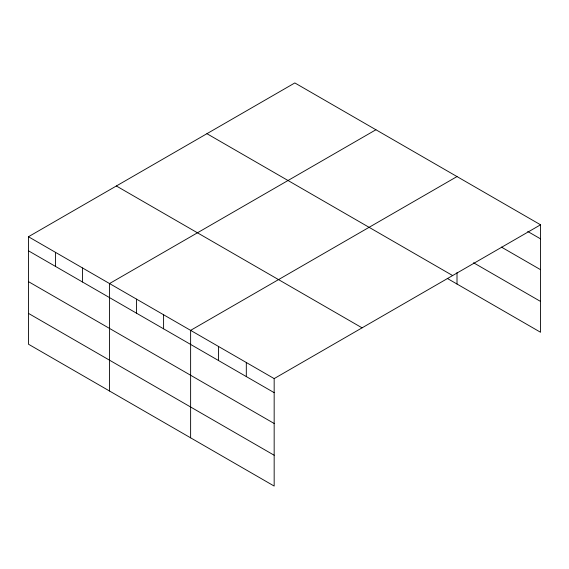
<?xml version="1.0" encoding="UTF-8"?>
<svg xmlns="http://www.w3.org/2000/svg" width="569" height="569" viewBox="0 0 569 569"><rect width="100%" height="100%" fill="white"/><g stroke="black" fill="none" stroke-linecap="round" stroke-linejoin="round"><path stroke-width="0.85" d="M28.45 236.74L274.166 378.598L274.166 486.061L28.45 344.202L28.45 236.74L294.834 82.939L540.55 224.798L540.55 332.26L447.248 278.397M375.924 129.753L109.533 283.554L109.533 391.017M457.007 176.568L190.622 330.361L190.622 437.831M274.166 378.598L540.55 224.798M527.755 231.476L540.55 238.866M501.41 247.088L540.55 269.685M473.564 262.771L540.55 301.442M206.931 133.694L452.639 275.552M116.361 185.985L362.069 327.844M28.45 250.801L274.166 392.66M28.45 281.627L274.166 423.485M28.45 313.377L274.166 455.243M457.007 272.579L457.007 284.031M246.313 362.517L246.313 376.586M218.468 346.443L218.468 360.504M163.595 314.757L163.595 328.825M136.56 299.159L136.56 313.22M82.505 267.949L82.505 282.011M55.478 252.344L55.478 266.406"/></g></svg>
